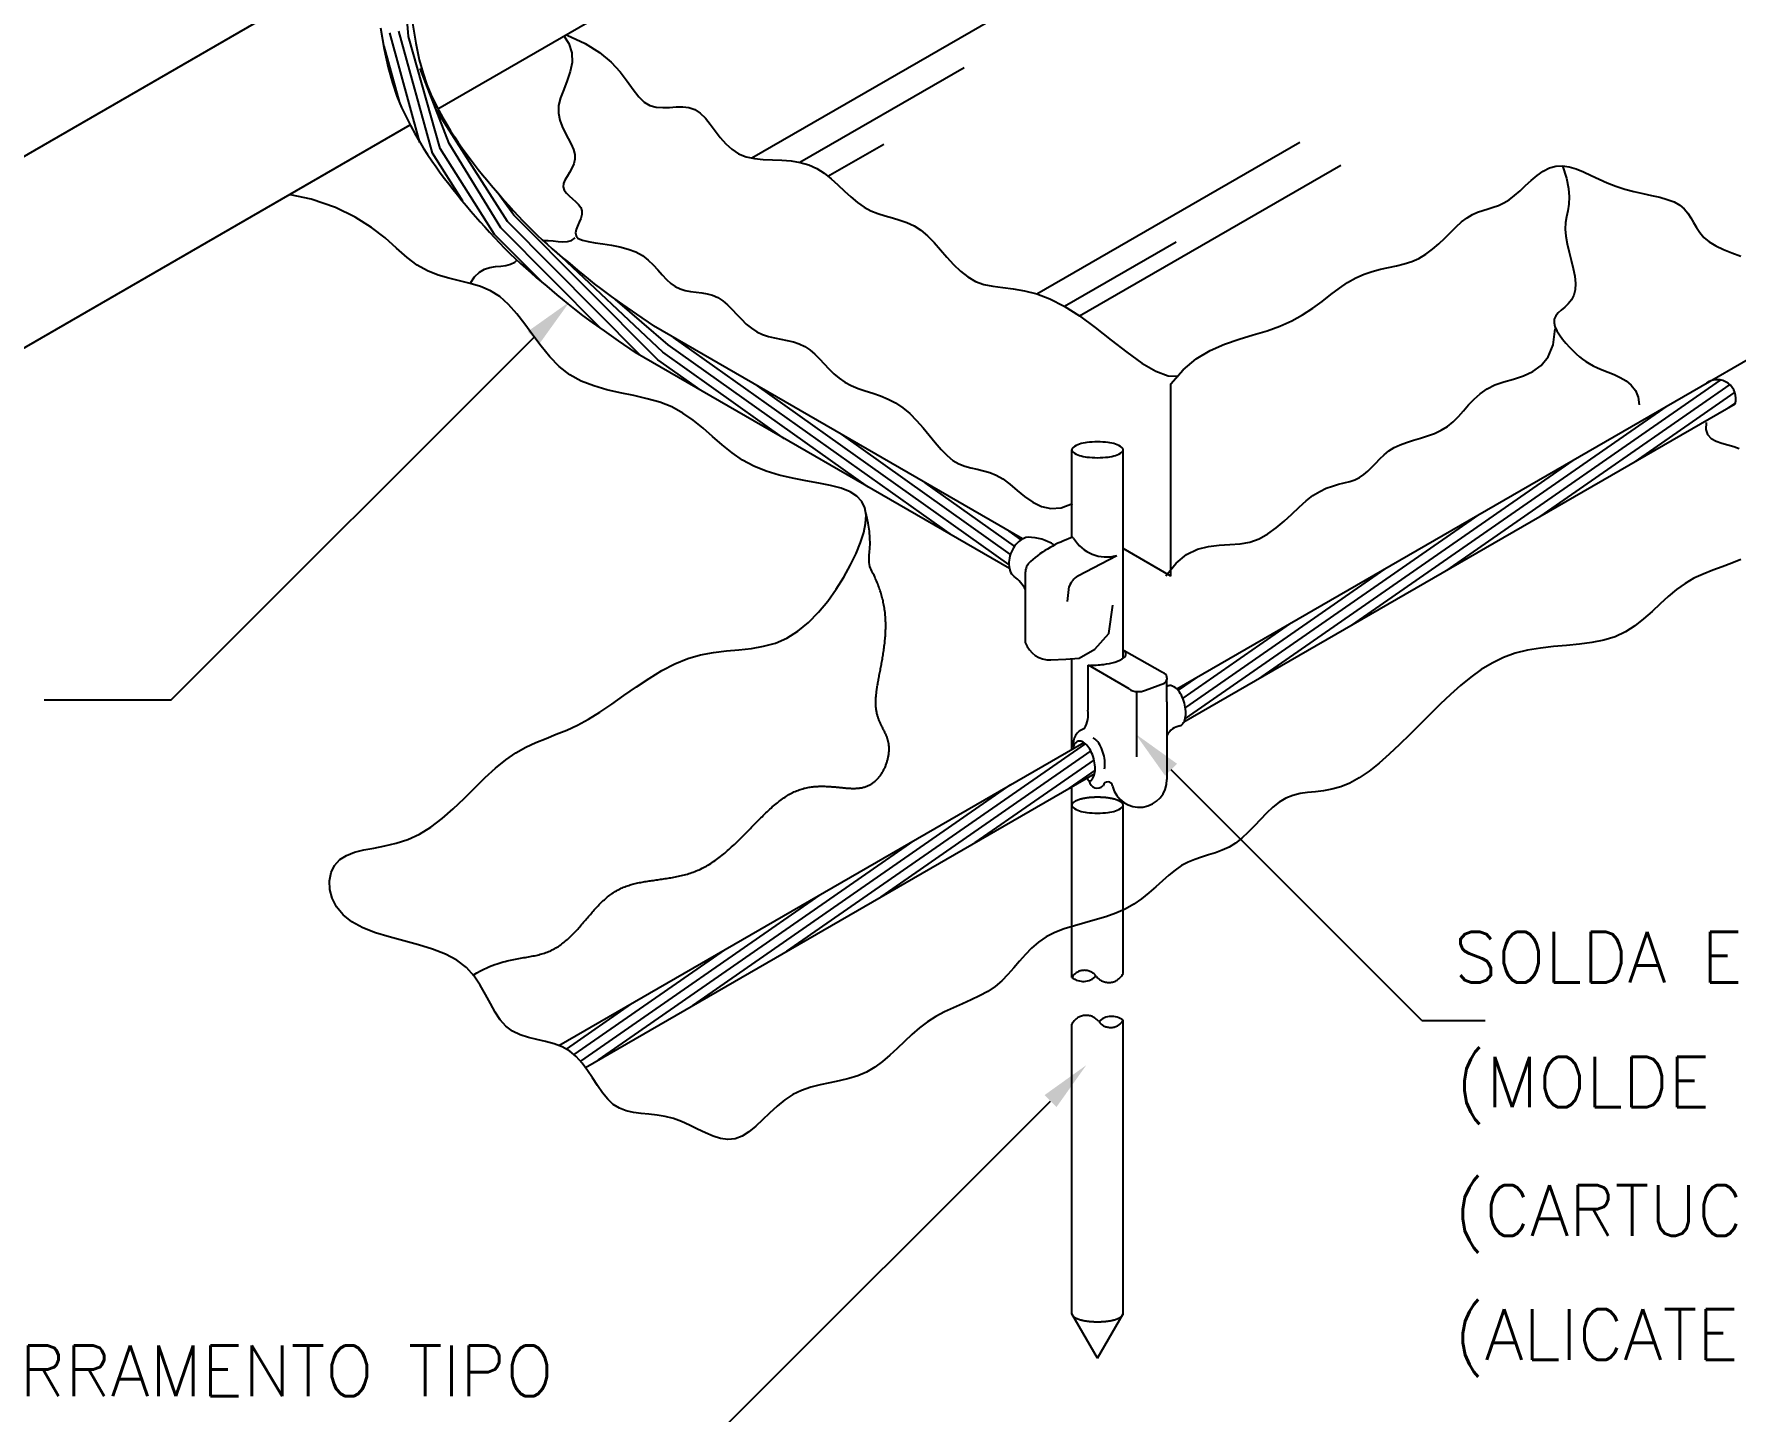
# Model space of a CAD drawing. Header units: millimetres. Extents: x -5323.4 to -5306, y -4751 to -4732.
# Drawn here: x -5318.78 to -5312.06, y -4746.72 to -4741.28 of the extents above; entities that cross this region are included whole.
import ezdxf
from ezdxf.enums import TextEntityAlignment as Align

# ---------------------------------------------------------------- set-up
doc = ezdxf.new("R2010")
doc.units = ezdxf.units.MM
doc.header["$LTSCALE"] = 10
doc.linetypes.add('DASHEDX2', pattern=[1.5, 1, -0.5])
doc.layers.add('Termotécnica', color=7, linetype='Continuous')
doc.styles.add('r80', font='romans.shx')

msp = doc.modelspace()

# ---------------------------------------------------------------- linework, layer by layer
at = {"layer": 'Termotécnica', "color": 2}
for p, q in [((-5317.1874, -4741.5715), (-5315.839, -4740.793)), ((-5319.264, -4742.0143), (-5317.4569, -4740.9709)), ((-5319.264, -4742.7704), (-5317.2976, -4741.6351)), ((-5318.2424, -4743.9085), (-5316.8092, -4742.4754)), ((-5314.2929, -4743.4184), (-5314.2929, -4742.658)), ((-5314.684, -4743.266), (-5314.684, -4742.919)), ((-5314.4815, -4743.7423), (-5314.4815, -4742.919)), ((-5314.6603, -4743.4172), (-5314.5069, -4743.3368)), ((-5314.2929, -4743.4184), (-5314.4815, -4743.3095)), ((-5314.8678, -4743.4055), (-5314.8678, -4743.6804)), ((-5314.7011, -4743.5185), (-5314.6944, -4743.4585)), ((-5314.684, -4744.1028), (-5314.684, -4743.7444)), ((-5314.3265, -4743.7988), (-5314.4774, -4743.7128)), ((-5314.6209, -4743.7704), (-5314.6209, -4743.9475)), ((-5314.4583, -4743.8638), (-5314.6183, -4743.7704)), ((-5314.4282, -4743.8742), (-5314.4282, -4744.1319)), ((-5314.3929, -4743.8682), (-5314.3186, -4743.8411)), ((-5314.3085, -4743.9151), (-5314.3085, -4743.826)), ((-5318.2424, -4743.9085), (-5318.7424, -4743.9085)), ((-5314.3085, -4743.9151), (-5314.3085, -4744.2211)), ((-5313.302, -4745.1729), (-5314.2919, -4744.1829)), ((-5314.684, -4744.3231), (-5314.684, -4744.2495)), ((-5313.302, -4745.1729), (-5313.052, -4745.1729)), ((-5316.0842, -4746.8078), (-5314.7683, -4745.4918))]:
    msp.add_line(p, q, dxfattribs=at)
at = {"layer": 'Termotécnica', "color": 1}
for p, q in [((-5317.3035, -4741.2865), (-5317.3278, -4740.996)), ((-5315.9473, -4741.7661), (-5314.7011, -4741.0466)), ((-5317.2095, -4741.7476), (-5317.3413, -4741.2657)), ((-5317.3385, -4741.5485), (-5317.3998, -4741.3246)), ((-5317.2584, -4741.7051), (-5317.3769, -4741.272)), ((-5317.1791, -4741.7284), (-5317.3035, -4741.2865)), ((-5317.1427, -4741.7086), (-5317.2574, -4741.4131)), ((-5315.7583, -4741.7833), (-5315.1087, -4741.4083)), ((-5316.9132, -4742.0174), (-5317.1923, -4741.5798)), ((-5316.9642, -4742.0681), (-5317.1791, -4741.7284)), ((-5316.9387, -4742.0428), (-5317.1427, -4741.7086)), ((-5315.6471, -4741.8385), (-5315.4268, -4741.7113)), ((-5314.8226, -4742.3034), (-5313.7833, -4741.7033)), ((-5317.0894, -4741.9375), (-5317.2095, -4741.7476)), ((-5314.6544, -4742.3903), (-5313.6224, -4741.7945)), ((-5316.8877, -4741.992), (-5316.9533, -4741.9019)), ((-5316.3196, -4742.5632), (-5316.8877, -4741.992)), ((-5316.7724, -4742.261), (-5316.9642, -4742.0681)), ((-5316.5409, -4742.4427), (-5316.9387, -4742.0428)), ((-5316.3859, -4742.5475), (-5316.9132, -4742.0174)), ((-5316.2988, -4742.5339), (-5316.7212, -4742.1359)), ((-5314.7129, -4742.3523), (-5314.2723, -4742.0979)), ((-5316.278, -4742.5045), (-5316.4867, -4742.3254)), ((-5315.1554, -4743.258), (-5316.2572, -4742.4752)), ((-5315.8182, -4742.8753), (-5316.2988, -4742.5339)), ((-5315.4868, -4743.0666), (-5316.278, -4742.5045)), ((-5316.1496, -4742.6839), (-5316.3196, -4742.5632)), ((-5314.9328, -4743.372), (-5315.9257, -4742.6666)), ((-5312.1234, -4742.6434), (-5313.2076, -4743.3971)), ((-5312.0861, -4742.6613), (-5312.8358, -4743.1824)), ((-5312.066, -4742.6911), (-5312.4639, -4742.9677)), ((-5312.0635, -4742.7332), (-5312.092, -4742.753)), ((-5312.3343, -4742.7462), (-5313.5795, -4743.6118)), ((-5314.9266, -4743.3323), (-5315.5943, -4742.8579)), ((-5312.7062, -4742.9609), (-5313.9514, -4743.8265)), ((-5314.9101, -4743.2999), (-5315.2629, -4743.0492)), ((-5313.0781, -4743.1756), (-5314.2365, -4743.9809)), ((-5314.884, -4743.2743), (-5314.9315, -4743.2406)), ((-5313.4499, -4743.3903), (-5314.2358, -4743.9366)), ((-5313.8218, -4743.605), (-5314.2461, -4743.9)), ((-5314.1937, -4743.8197), (-5314.2644, -4743.8689)), ((-5314.631, -4744.08), (-5315.8107, -4744.9)), ((-5314.6092, -4744.1086), (-5315.4389, -4744.6853)), ((-5314.5965, -4744.1435), (-5315.067, -4744.4706)), ((-5314.5922, -4744.1844), (-5314.6951, -4744.2559)), ((-5314.9266, -4744.2416), (-5316.1826, -4745.1147)), ((-5315.3093, -4744.4638), (-5316.5545, -4745.3294)), ((-5315.6811, -4744.6785), (-5316.6244, -4745.3342)), ((-5316.053, -4744.8932), (-5316.6501, -4745.3082)), ((-5316.4249, -4745.1079), (-5316.6815, -4745.2863))]:
    msp.add_line(p, q, dxfattribs=at)
at = {"layer": 'Termotécnica', "color": 1, "linetype": 'DASHEDX2'}
for p, q in [((-5312.1665, -4742.6493), (-5311.6768, -4742.3666)), ((-5314.684, -4745.0037), (-5314.684, -4744.3231)), ((-5314.4815, -4744.9876), (-5314.4815, -4744.3231)), ((-5314.684, -4746.3322), (-5314.684, -4745.1886)), ((-5314.4815, -4746.3322), (-5314.4815, -4745.1725)), ((-5314.5827, -4746.5078), (-5314.684, -4746.3322)), ((-5314.5827, -4746.5078), (-5314.4815, -4746.3322))]:
    msp.add_line(p, q, dxfattribs=at)
at = {"layer": 'Termotécnica', "color": 3}
for p, q in [((-5314.8786, -4743.2711), (-5316.3367, -4742.4293)), ((-5314.9306, -4743.3877), (-5316.408, -4742.5348)), ((-5314.2694, -4743.8635), (-5312.1665, -4742.6493)), ((-5314.2413, -4743.9939), (-5312.0646, -4742.7372)), ((-5316.7104, -4745.2728), (-5314.637, -4744.0757)), ((-5316.6051, -4745.3586), (-5314.5939, -4744.1975))]:
    msp.add_line(p, q, dxfattribs=at)
for points in [[(-5317.4142, -4741.2527), (-5317.4001, -4741.3369), (-5317.3844, -4741.4087), (-5317.3675, -4741.4698), (-5317.3495, -4741.5221), (-5317.3311, -4741.5665), (-5317.3132, -4741.6044), (-5317.296, -4741.6381), (-5317.2791, -4741.6695), (-5317.2621, -4741.699), (-5317.2452, -4741.7267), (-5317.2284, -4741.7529), (-5317.2116, -4741.7778), (-5317.1948, -4741.8016), (-5317.1781, -4741.8245), (-5317.1614, -4741.8468), (-5317.1445, -4741.8689), (-5317.1274, -4741.8907), (-5317.1101, -4741.9123), (-5317.0926, -4741.9336), (-5317.0749, -4741.9548), (-5317.0571, -4741.9759), (-5317.0391, -4741.9969), (-5317.0208, -4742.0179), (-5317.0022, -4742.0389), (-5316.9833, -4742.06), (-5316.9639, -4742.081), (-5316.9442, -4742.1019), (-5316.9242, -4742.1226), (-5316.9037, -4742.1431), (-5316.8828, -4742.1633), (-5316.8618, -4742.183), (-5316.8407, -4742.2021), (-5316.8197, -4742.2206), (-5316.7989, -4742.2386), (-5316.7782, -4742.2561), (-5316.7578, -4742.2732), (-5316.7377, -4742.29), (-5316.7179, -4742.3066), (-5316.6974, -4742.3237), (-5316.6746, -4742.3424), (-5316.648, -4742.3636), (-5316.6163, -4742.3879), (-5316.578, -4742.4162), (-5316.5316, -4742.4493), (-5316.4755, -4742.4884), (-5316.408, -4742.5348)], [(-5317.2885, -4741.2342), (-5317.2753, -4741.3129), (-5317.2611, -4741.3782), (-5317.2461, -4741.4321), (-5317.2307, -4741.477), (-5317.2149, -4741.5151), (-5317.1991, -4741.5485), (-5317.1835, -4741.5791), (-5317.1681, -4741.6077), (-5317.1528, -4741.6343), (-5317.1376, -4741.6593), (-5317.1223, -4741.6831), (-5317.107, -4741.7057), (-5317.0916, -4741.7276), (-5317.076, -4741.749), (-5317.0602, -4741.7701), (-5317.0441, -4741.791), (-5317.0279, -4741.8118), (-5317.0114, -4741.8323), (-5316.9946, -4741.8528), (-5316.9777, -4741.8732), (-5316.9605, -4741.8935), (-5316.943, -4741.9138), (-5316.9254, -4741.9341), (-5316.9075, -4741.9544), (-5316.8894, -4741.9745), (-5316.871, -4741.9944), (-5316.8524, -4742.0141), (-5316.8336, -4742.0336), (-5316.8146, -4742.0526), (-5316.7953, -4742.0713), (-5316.7758, -4742.0895), (-5316.7561, -4742.1074), (-5316.7363, -4742.1249), (-5316.7163, -4742.142), (-5316.6963, -4742.159), (-5316.6763, -4742.1758), (-5316.6564, -4742.1925), (-5316.6364, -4742.2091), (-5316.6164, -4742.2259), (-5316.5947, -4742.2437), (-5316.5698, -4742.2635), (-5316.5399, -4742.2864), (-5316.5033, -4742.3135), (-5316.4584, -4742.3456), (-5316.4034, -4742.3838), (-5316.3367, -4742.4293)]]:
    msp.add_lwpolyline(points, dxfattribs=at)
at = {"layer": 'Termotécnica', "color": 2}
for points in [[(-5316.6901, -4741.2844), (-5316.6703, -4741.3136), (-5316.6586, -4741.3514), (-5316.6579, -4741.3887), (-5316.6651, -4741.4252), (-5316.6771, -4741.4608), (-5316.6907, -4741.4952), (-5316.703, -4741.5282), (-5316.7107, -4741.5594), (-5316.7116, -4741.5888), (-5316.7065, -4741.6163), (-5316.6972, -4741.6422), (-5316.6853, -4741.6666), (-5316.6726, -4741.6897), (-5316.6607, -4741.7115), (-5316.6514, -4741.7323), (-5316.6462, -4741.7521), (-5316.6465, -4741.771), (-5316.6512, -4741.7892), (-5316.6589, -4741.8066), (-5316.6682, -4741.8231), (-5316.6777, -4741.8388), (-5316.6858, -4741.8537), (-5316.6912, -4741.8677), (-5316.6923, -4741.8808), (-5316.6883, -4741.8931), (-5316.6801, -4741.9048), (-5316.669, -4741.916), (-5316.6564, -4741.9272), (-5316.6437, -4741.9385), (-5316.6323, -4741.9502), (-5316.6236, -4741.9625), (-5316.619, -4741.9757), (-5316.6193, -4741.99), (-5316.6234, -4742.0049), (-5316.6296, -4742.0201), (-5316.6363, -4742.0351), (-5316.6416, -4742.0494), (-5316.644, -4742.0626), (-5316.6417, -4742.0742), (-5316.6331, -4742.0838), (-5316.617, -4742.0912), (-5316.5944, -4742.0968), (-5316.5667, -4742.1015), (-5316.5356, -4742.106), (-5316.5025, -4742.1111), (-5316.4689, -4742.1175), (-5316.4364, -4742.126), (-5316.4064, -4742.1374), (-5316.3801, -4742.1521), (-5316.3571, -4742.1694), (-5316.3368, -4742.1884), (-5316.3184, -4742.2081), (-5316.3013, -4742.2275), (-5316.2847, -4742.2457), (-5316.2679, -4742.2618), (-5316.2502, -4742.2746), (-5316.2312, -4742.2836), (-5316.2108, -4742.2895), (-5316.1896, -4742.2934), (-5316.1678, -4742.2962), (-5316.1458, -4742.299), (-5316.1239, -4742.3029), (-5316.1025, -4742.3088), (-5316.0819, -4742.3178), (-5316.0623, -4742.3307), (-5316.0435, -4742.3466), (-5316.0252, -4742.3648), (-5316.007, -4742.3841), (-5315.9886, -4742.4036), (-5315.9696, -4742.4222), (-5315.9497, -4742.4391), (-5315.9286, -4742.4532), (-5315.906, -4742.4637), (-5315.8822, -4742.4715), (-5315.8577, -4742.4773), (-5315.8328, -4742.4822), (-5315.8081, -4742.487), (-5315.7838, -4742.4927), (-5315.7605, -4742.5002), (-5315.7386, -4742.5105), (-5315.7182, -4742.5242), (-5315.699, -4742.5407), (-5315.6806, -4742.5593), (-5315.6624, -4742.579), (-5315.6438, -4742.599), (-5315.6243, -4742.6185), (-5315.6034, -4742.6365), (-5315.5805, -4742.6524), (-5315.5554, -4742.6655), (-5315.5283, -4742.6764), (-5315.4996, -4742.6863), (-5315.47, -4742.696), (-5315.4398, -4742.7065), (-5315.4096, -4742.7189), (-5315.3799, -4742.734), (-5315.351, -4742.753), (-5315.3235, -4742.7763), (-5315.2971, -4742.803), (-5315.2718, -4742.8318), (-5315.2473, -4742.8614), (-5315.2234, -4742.8904), (-5315.2, -4742.9175), (-5315.1767, -4742.9414), (-5315.1535, -4742.9607), (-5315.1301, -4742.9745), (-5315.1065, -4742.984), (-5315.0826, -4742.9906), (-5315.0582, -4742.996), (-5315.0335, -4743.0015), (-5315.0082, -4743.0087), (-5314.9824, -4743.0192), (-5314.956, -4743.0344), (-5314.9287, -4743.0552), (-5314.9003, -4743.0794), (-5314.8704, -4743.104), (-5314.8384, -4743.1261), (-5314.8039, -4743.1428), (-5314.7665, -4743.1511), (-5314.7258, -4743.148), (-5314.6813, -4743.1308)], [(-5316.6775, -4741.2813), (-5316.6062, -4741.3139), (-5316.5491, -4741.3502), (-5316.5039, -4741.3882), (-5316.4682, -4741.4264), (-5316.4397, -4741.463), (-5316.4159, -4741.4962), (-5316.3946, -4741.5242), (-5316.3734, -4741.5454), (-5316.3504, -4741.5586), (-5316.3258, -4741.5652), (-5316.2999, -4741.5671), (-5316.2735, -4741.5663), (-5316.247, -4741.5648), (-5316.2209, -4741.5644), (-5316.196, -4741.5673), (-5316.1726, -4741.5752), (-5316.1512, -4741.5897), (-5316.1312, -4741.6096), (-5316.1119, -4741.6332), (-5316.0926, -4741.6589), (-5316.0725, -4741.6851), (-5316.051, -4741.71), (-5316.0272, -4741.732), (-5316.0005, -4741.7495), (-5315.9704, -4741.7612), (-5315.9374, -4741.7682), (-5315.9024, -4741.7719), (-5315.866, -4741.7739), (-5315.8291, -4741.7754), (-5315.7924, -4741.7782), (-5315.7567, -4741.7836), (-5315.7228, -4741.7931), (-5315.6914, -4741.8077), (-5315.662, -4741.8266), (-5315.6343, -4741.8486), (-5315.6078, -4741.8724), (-5315.5821, -4741.8968), (-5315.5566, -4741.9204), (-5315.531, -4741.9421), (-5315.5048, -4741.9604), (-5315.4777, -4741.9747), (-5315.4497, -4741.9857), (-5315.4212, -4741.9947), (-5315.3924, -4742.0029), (-5315.3636, -4742.0114), (-5315.3351, -4742.0217), (-5315.3071, -4742.0349), (-5315.2799, -4742.0521), (-5315.2537, -4742.0744), (-5315.2282, -4742.1004), (-5315.2028, -4742.1289), (-5315.1772, -4742.1582), (-5315.151, -4742.1869), (-5315.1237, -4742.2134), (-5315.0949, -4742.2362), (-5315.0642, -4742.2539), (-5315.0312, -4742.2656), (-5314.9955, -4742.2729), (-5314.957, -4742.278), (-5314.9155, -4742.2833), (-5314.8707, -4742.291), (-5314.8223, -4742.3034), (-5314.7703, -4742.3228), (-5314.7143, -4742.3514), (-5314.6544, -4742.3904), (-5314.592, -4742.4366), (-5314.5289, -4742.4858), (-5314.4668, -4742.5338), (-5314.4075, -4742.5762), (-5314.3527, -4742.6088), (-5314.304, -4742.6274), (-5314.2633, -4742.6277)], [(-5314.2929, -4742.658), (-5314.2448, -4742.6027), (-5314.1926, -4742.5598), (-5314.1375, -4742.5269), (-5314.0809, -4742.5017), (-5314.0238, -4742.4819), (-5313.9675, -4742.4651), (-5313.9133, -4742.449), (-5313.8623, -4742.4311), (-5313.8155, -4742.4098), (-5313.7725, -4742.3856), (-5313.7328, -4742.3595), (-5313.6957, -4742.3327), (-5313.6608, -4742.3062), (-5313.6273, -4742.2812), (-5313.5948, -4742.2587), (-5313.5625, -4742.2399), (-5313.5302, -4742.2254), (-5313.4977, -4742.2145), (-5313.4654, -4742.2061), (-5313.4334, -4742.1991), (-5313.402, -4742.1924), (-5313.3714, -4742.1848), (-5313.3417, -4742.1753), (-5313.3132, -4742.1628), (-5313.2861, -4742.1464), (-5313.2602, -4742.1269), (-5313.2354, -4742.1053), (-5313.2116, -4742.0827), (-5313.1886, -4742.0601), (-5313.1663, -4742.0385), (-5313.1446, -4742.019), (-5313.1233, -4742.0026), (-5313.1023, -4741.9901), (-5313.0815, -4741.9807), (-5313.0608, -4741.9733), (-5313.0402, -4741.967), (-5313.0196, -4741.9607), (-5312.9989, -4741.9534), (-5312.9781, -4741.944), (-5312.9571, -4741.9315), (-5312.9358, -4741.9151), (-5312.9141, -4741.896), (-5312.8921, -4741.8754), (-5312.8695, -4741.8547), (-5312.8464, -4741.8353), (-5312.8227, -4741.8184), (-5312.7983, -4741.8056), (-5312.7731, -4741.798), (-5312.747, -4741.7967), (-5312.7201, -4741.8009), (-5312.6922, -4741.8095), (-5312.6633, -4741.8214), (-5312.6332, -4741.8353), (-5312.6019, -4741.8501), (-5312.5695, -4741.8648), (-5312.5356, -4741.8781), (-5312.5006, -4741.8892), (-5312.4649, -4741.8984), (-5312.4295, -4741.9065), (-5312.395, -4741.914), (-5312.3624, -4741.9217), (-5312.3324, -4741.9302), (-5312.3058, -4741.9401), (-5312.2834, -4741.9522), (-5312.2656, -4741.9668), (-5312.2515, -4741.9837), (-5312.2397, -4742.0021), (-5312.2288, -4742.0215), (-5312.2175, -4742.0414), (-5312.2045, -4742.0611), (-5312.1883, -4742.08), (-5312.1676, -4742.0975), (-5312.1415, -4742.1133), (-5312.1109, -4742.1276), (-5312.0771, -4742.1408), (-5312.0415, -4742.1535)], [(-5312.747, -4741.7967), (-5312.7311, -4741.8458), (-5312.7227, -4741.8864), (-5312.7202, -4741.9203), (-5312.7218, -4741.9491), (-5312.7259, -4741.9745), (-5312.7307, -4741.9982), (-5312.7347, -4742.0218), (-5312.736, -4742.0471), (-5312.7335, -4742.0753), (-5312.7278, -4742.1059), (-5312.7203, -4742.138), (-5312.712, -4742.1705), (-5312.7043, -4742.2027), (-5312.6982, -4742.2335), (-5312.695, -4742.262), (-5312.6959, -4742.2873), (-5312.7017, -4742.3087), (-5312.7114, -4742.3266), (-5312.7238, -4742.3419), (-5312.7375, -4742.3551), (-5312.7511, -4742.3671), (-5312.7635, -4742.3786), (-5312.7732, -4742.3903), (-5312.779, -4742.403), (-5312.7798, -4742.4171), (-5312.7762, -4742.4324), (-5312.7688, -4742.4486), (-5312.7586, -4742.4652), (-5312.7463, -4742.4818), (-5312.7327, -4742.498), (-5312.7186, -4742.5134), (-5312.7048, -4742.5275), (-5312.6919, -4742.5401), (-5312.6796, -4742.5512), (-5312.6674, -4742.5612), (-5312.6547, -4742.5703), (-5312.6411, -4742.5788), (-5312.6259, -4742.5869), (-5312.6088, -4742.5949), (-5312.5891, -4742.6031), (-5312.5666, -4742.6118), (-5312.5425, -4742.6215), (-5312.5183, -4742.6331), (-5312.4952, -4742.647), (-5312.4748, -4742.6642), (-5312.4584, -4742.6851), (-5312.4476, -4742.7105), (-5312.4436, -4742.741)], [(-5312.0418, -4743.3521), (-5312.078, -4743.3673), (-5312.1153, -4743.3812), (-5312.153, -4743.3949), (-5312.1905, -4743.4097), (-5312.2272, -4743.4266), (-5312.2626, -4743.4468), (-5312.2962, -4743.471), (-5312.3287, -4743.4984), (-5312.3606, -4743.5277), (-5312.3928, -4743.5576), (-5312.426, -4743.5868), (-5312.4608, -4743.614), (-5312.4981, -4743.6379), (-5312.5386, -4743.6573), (-5312.5827, -4743.6713), (-5312.6299, -4743.6809), (-5312.6794, -4743.6873), (-5312.7304, -4743.6922), (-5312.7821, -4743.6967), (-5312.8337, -4743.7024), (-5312.8844, -4743.7105), (-5312.9333, -4743.7226), (-5312.98, -4743.7396), (-5313.0246, -4743.7613), (-5313.0674, -4743.7874), (-5313.1088, -4743.8171), (-5313.1493, -4743.85), (-5313.1892, -4743.8856), (-5313.2289, -4743.9234), (-5313.2687, -4743.9628), (-5313.309, -4744.0032), (-5313.3496, -4744.0438), (-5313.3903, -4744.0835), (-5313.4308, -4744.1214), (-5313.4709, -4744.1566), (-5313.5104, -4744.1879), (-5313.5489, -4744.2146), (-5313.5863, -4744.2356), (-5313.6223, -4744.2503), (-5313.657, -4744.2599), (-5313.6904, -4744.2658), (-5313.7224, -4744.2697), (-5313.7533, -4744.273), (-5313.7829, -4744.2773), (-5313.8113, -4744.2841), (-5313.8386, -4744.2949), (-5313.8648, -4744.3108), (-5313.8901, -4744.331), (-5313.9148, -4744.3543), (-5313.9391, -4744.3794), (-5313.9633, -4744.405), (-5313.9876, -4744.43), (-5314.0122, -4744.453), (-5314.0374, -4744.4728), (-5314.0634, -4744.4886), (-5314.09, -4744.5009), (-5314.117, -4744.5109), (-5314.1443, -4744.5195), (-5314.1715, -4744.5279), (-5314.1985, -4744.537), (-5314.2251, -4744.548), (-5314.2511, -4744.5618), (-5314.2764, -4744.5791), (-5314.3013, -4744.5995), (-5314.3265, -4744.6219), (-5314.3524, -4744.6455), (-5314.3795, -4744.6694), (-5314.4085, -4744.6927), (-5314.4397, -4744.7145), (-5314.4737, -4744.7338), (-5314.5108, -4744.75), (-5314.5504, -4744.7638), (-5314.5914, -4744.776), (-5314.6329, -4744.7875), (-5314.674, -4744.7991), (-5314.7137, -4744.8117), (-5314.7511, -4744.8262), (-5314.7853, -4744.8435), (-5314.8157, -4744.8641), (-5314.8428, -4744.8874), (-5314.8675, -4744.9127), (-5314.8907, -4744.9391), (-5314.9134, -4744.9658), (-5314.9364, -4744.9919), (-5314.9607, -4745.0167), (-5314.9872, -4745.0392), (-5315.0164, -4745.0589), (-5315.0481, -4745.0764), (-5315.0816, -4745.0924), (-5315.1163, -4745.1078), (-5315.1515, -4745.1233), (-5315.1867, -4745.1397), (-5315.2211, -4745.1579), (-5315.2543, -4745.1786), (-5315.2857, -4745.2023), (-5315.3156, -4745.2284), (-5315.3447, -4745.2558), (-5315.3734, -4745.2835), (-5315.4022, -4745.3105), (-5315.4317, -4745.3358), (-5315.4623, -4745.3584), (-5315.4947, -4745.3773), (-5315.5291, -4745.3918), (-5315.5652, -4745.4028), (-5315.6024, -4745.4117), (-5315.6401, -4745.4195), (-5315.6779, -4745.4277), (-5315.7151, -4745.4373), (-5315.7511, -4745.4498), (-5315.7856, -4745.4662), (-5315.8179, -4745.4875), (-5315.8484, -4745.5123), (-5315.8774, -4745.539), (-5315.9054, -4745.5659), (-5315.9326, -4745.5913), (-5315.9596, -4745.6134), (-5315.9866, -4745.6306), (-5316.0141, -4745.6412), (-5316.0423, -4745.6439), (-5316.0713, -4745.6399), (-5316.101, -4745.6307), (-5316.1313, -4745.6178), (-5316.1622, -4745.6029), (-5316.1936, -4745.5874), (-5316.2253, -4745.5729), (-5316.2575, -4745.5611), (-5316.2898, -4745.553), (-5316.3221, -4745.5477), (-5316.354, -4745.5441), (-5316.3851, -4745.5407), (-5316.4151, -4745.5364), (-5316.4436, -4745.5298), (-5316.4703, -4745.5197), (-5316.4949, -4745.5048), (-5316.5171, -4745.4842), (-5316.5377, -4745.4589), (-5316.5572, -4745.4306), (-5316.5765, -4745.4006), (-5316.5964, -4745.3705), (-5316.6176, -4745.3417), (-5316.6409, -4745.3158), (-5316.667, -4745.2942), (-5316.6965, -4745.278), (-5316.7286, -4745.266), (-5316.7622, -4745.2568), (-5316.7965, -4745.2486), (-5316.8304, -4745.2401), (-5316.8628, -4745.2296), (-5316.8928, -4745.2155), (-5316.9193, -4745.1964), (-5316.9418, -4745.171), (-5316.9616, -4745.1406), (-5316.9801, -4745.1065), (-5316.9991, -4745.0703), (-5317.0201, -4745.0336), (-5317.0449, -4744.9979), (-5317.0751, -4744.9646), (-5317.1122, -4744.9354), (-5317.1574, -4744.9113), (-5317.2089, -4744.8914), (-5317.2646, -4744.8743), (-5317.3222, -4744.8587), (-5317.3796, -4744.8432), (-5317.4344, -4744.8266), (-5317.4846, -4744.8073), (-5317.5277, -4744.7842), (-5317.5622, -4744.7562), (-5317.5878, -4744.7245), (-5317.6049, -4744.6904), (-5317.6138, -4744.6556), (-5317.615, -4744.6214), (-5317.6087, -4744.5894), (-5317.5953, -4744.5612), (-5317.5752, -4744.5381), (-5317.5488, -4744.5211), (-5317.5169, -4744.509), (-5317.4804, -4744.4999), (-5317.4402, -4744.4921), (-5317.3972, -4744.4837), (-5317.3524, -4744.473), (-5317.3065, -4744.4581), (-5317.2606, -4744.4372), (-5317.2154, -4744.4092), (-5317.171, -4744.3751), (-5317.1273, -4744.3368), (-5317.0844, -4744.296), (-5317.0422, -4744.2545), (-5317.0006, -4744.2141), (-5316.9597, -4744.1766), (-5316.9193, -4744.1437), (-5316.8795, -4744.1166), (-5316.8399, -4744.0944), (-5316.8004, -4744.0758), (-5316.7605, -4744.0591), (-5316.7201, -4744.043), (-5316.6789, -4744.0261), (-5316.6366, -4744.0067), (-5316.5928, -4743.9835), (-5316.5475, -4743.9556), (-5316.5007, -4743.9239), (-5316.4527, -4743.8901), (-5316.4036, -4743.8556), (-5316.3537, -4743.8222), (-5316.3032, -4743.7913), (-5316.2522, -4743.7645), (-5316.2011, -4743.7433), (-5316.1499, -4743.7288), (-5316.0989, -4743.7196), (-5316.0484, -4743.7136), (-5315.9985, -4743.7088), (-5315.9494, -4743.7034), (-5315.9014, -4743.6954), (-5315.8546, -4743.6826), (-5315.8093, -4743.6633), (-5315.7657, -4743.6358), (-5315.7241, -4743.6013), (-5315.6848, -4743.5611), (-5315.6483, -4743.5168), (-5315.6148, -4743.4699), (-5315.5848, -4743.4218), (-5315.5584, -4743.3741), (-5315.5362, -4743.3282), (-5315.5185, -4743.2854), (-5315.5057, -4743.246), (-5315.4984, -4743.21), (-5315.4969, -4743.1777), (-5315.5019, -4743.1489), (-5315.5137, -4743.1238), (-5315.5329, -4743.1025), (-5315.56, -4743.085), (-5315.5951, -4743.0712), (-5315.6369, -4743.0601), (-5315.6838, -4743.0505), (-5315.7344, -4743.0413), (-5315.7868, -4743.0312), (-5315.8396, -4743.0191), (-5315.8912, -4743.0038), (-5315.9399, -4742.9842), (-5315.9846, -4742.9594), (-5316.0259, -4742.9305), (-5316.0649, -4742.8988), (-5316.1028, -4742.8659), (-5316.1404, -4742.8332), (-5316.179, -4742.8019), (-5316.2197, -4742.7737), (-5316.2634, -4742.7499), (-5316.3109, -4742.7314), (-5316.3615, -4742.7171), (-5316.4141, -4742.7051), (-5316.4674, -4742.6939), (-5316.5205, -4742.6818), (-5316.5722, -4742.6669), (-5316.6214, -4742.6477), (-5316.667, -4742.6224), (-5316.7082, -4742.5899), (-5316.7456, -4742.5517), (-5316.7802, -4742.5097), (-5316.8128, -4742.466), (-5316.8445, -4742.4225), (-5316.8761, -4742.3814), (-5316.9087, -4742.3445), (-5316.9431, -4742.314), (-5316.98, -4742.2911), (-5317.0191, -4742.2745), (-5317.0599, -4742.2621), (-5317.1018, -4742.2517), (-5317.1443, -4742.2414), (-5317.1868, -4742.2289), (-5317.2287, -4742.2123), (-5317.2695, -4742.1894), (-5317.3093, -4742.159), (-5317.3505, -4742.1224), (-5317.3963, -4742.0822), (-5317.4498, -4742.0404), (-5317.5142, -4741.9995), (-5317.5926, -4741.9618), (-5317.688, -4741.9294), (-5317.7699, -4741.912)], [(-5316.7725, -4742.0925), (-5316.7705, -4742.0921), (-5316.7519, -4742.0922), (-5316.7324, -4742.0941), (-5316.7129, -4742.0963), (-5316.6937, -4742.0975), (-5316.6757, -4742.0964), (-5316.6594, -4742.0917), (-5316.6453, -4742.0819)], [(-5317.0599, -4742.2621), (-5317.0429, -4742.2353), (-5317.0238, -4742.217), (-5317.0033, -4742.2055), (-5316.982, -4742.1988), (-5316.9604, -4742.1953), (-5316.9393, -4742.1932), (-5316.9192, -4742.1906), (-5316.9007, -4742.1858), (-5316.8843, -4742.1774), (-5316.8752, -4742.1705)], [(-5314.3134, -4743.4171), (-5314.2726, -4743.3665), (-5314.2306, -4743.3325), (-5314.1879, -4743.3116), (-5314.145, -4743.3004), (-5314.1024, -4743.2954), (-5314.0605, -4743.2933), (-5314.0199, -4743.2905), (-5313.981, -4743.2837), (-5313.9443, -4743.2702), (-5313.9095, -4743.2508), (-5313.8766, -4743.2271), (-5313.8452, -4743.2006), (-5313.8153, -4743.1731), (-5313.7865, -4743.1461), (-5313.7587, -4743.1211), (-5313.7317, -4743.0998), (-5313.7053, -4743.0834), (-5313.6796, -4743.0712), (-5313.6547, -4743.0622), (-5313.6308, -4743.0553), (-5313.608, -4743.0496), (-5313.5865, -4743.0439), (-5313.5663, -4743.0373), (-5313.5477, -4743.0287), (-5313.5306, -4743.0172), (-5313.5147, -4743.0034), (-5313.4993, -4742.988), (-5313.4839, -4742.9716), (-5313.4679, -4742.9549), (-5313.4509, -4742.9386), (-5313.4321, -4742.9234), (-5313.4112, -4742.91), (-5313.3876, -4742.8989), (-5313.362, -4742.8896), (-5313.3349, -4742.8812), (-5313.3069, -4742.873), (-5313.2789, -4742.8642), (-5313.2513, -4742.8542), (-5313.225, -4742.842), (-5313.2005, -4742.827), (-5313.1782, -4742.8087), (-5313.1575, -4742.7877), (-5313.1374, -4742.7652), (-5313.117, -4742.7419), (-5313.0953, -4742.7191), (-5313.0715, -4742.6975), (-5313.0445, -4742.6783), (-5313.0135, -4742.6624), (-5312.978, -4742.6502), (-5312.9396, -4742.6394), (-5312.9007, -4742.6271), (-5312.8635, -4742.6104), (-5312.83, -4742.5864), (-5312.8027, -4742.5523), (-5312.7836, -4742.505), (-5312.775, -4742.4418)], [(-5312.1784, -4742.8115), (-5312.1806, -4742.8388), (-5312.1736, -4742.8592), (-5312.1594, -4742.8743), (-5312.1399, -4742.8852), (-5312.1172, -4742.8934), (-5312.0931, -4742.9), (-5312.0698, -4742.9065), (-5312.0491, -4742.9142)], [(-5317.0482, -4744.9942), (-5317.0334, -4744.9855), (-5317.0196, -4744.9779), (-5317.0067, -4744.9713), (-5316.9947, -4744.9656), (-5316.9835, -4744.9607), (-5316.9731, -4744.9565), (-5316.9633, -4744.9529), (-5316.954, -4744.9497), (-5316.9453, -4744.9468), (-5316.9371, -4744.9443), (-5316.9292, -4744.942), (-5316.9217, -4744.94), (-5316.9144, -4744.9381), (-5316.9074, -4744.9364), (-5316.9006, -4744.9349), (-5316.8938, -4744.9335), (-5316.8872, -4744.9321), (-5316.8806, -4744.9309), (-5316.874, -4744.9296), (-5316.8675, -4744.9285), (-5316.8611, -4744.9273), (-5316.8547, -4744.9262), (-5316.8484, -4744.9252), (-5316.8421, -4744.9241), (-5316.8359, -4744.923), (-5316.8298, -4744.922), (-5316.8237, -4744.9209), (-5316.8177, -4744.9198), (-5316.8118, -4744.9186), (-5316.8059, -4744.9175), (-5316.8001, -4744.9162), (-5316.7943, -4744.9149), (-5316.7887, -4744.9136), (-5316.7831, -4744.9121), (-5316.7775, -4744.9106), (-5316.7721, -4744.909), (-5316.7667, -4744.9073), (-5316.7613, -4744.9054), (-5316.7561, -4744.9035), (-5316.7509, -4744.9015), (-5316.7458, -4744.8993), (-5316.7407, -4744.897), (-5316.7357, -4744.8946), (-5316.7308, -4744.892), (-5316.726, -4744.8894), (-5316.7212, -4744.8866), (-5316.7164, -4744.8837), (-5316.7118, -4744.8807), (-5316.7071, -4744.8776), (-5316.7026, -4744.8744), (-5316.6981, -4744.8711), (-5316.6936, -4744.8677), (-5316.6892, -4744.8642), (-5316.6849, -4744.8606), (-5316.6806, -4744.8569), (-5316.6763, -4744.8531), (-5316.6721, -4744.8493), (-5316.6679, -4744.8454), (-5316.6637, -4744.8414), (-5316.6596, -4744.8374), (-5316.6555, -4744.8333), (-5316.6515, -4744.8292), (-5316.6474, -4744.825), (-5316.6435, -4744.8207), (-5316.6395, -4744.8164), (-5316.6355, -4744.8121), (-5316.6316, -4744.8077), (-5316.6277, -4744.8033), (-5316.6238, -4744.7989), (-5316.6199, -4744.7945), (-5316.6161, -4744.79), (-5316.6122, -4744.7856), (-5316.6084, -4744.7811), (-5316.6045, -4744.7766), (-5316.6007, -4744.7721), (-5316.5969, -4744.7677), (-5316.593, -4744.7632), (-5316.5892, -4744.7587), (-5316.5854, -4744.7543), (-5316.5815, -4744.7499), (-5316.5777, -4744.7455), (-5316.5738, -4744.7411), (-5316.57, -4744.7368), (-5316.5661, -4744.7325), (-5316.5622, -4744.7282), (-5316.5583, -4744.724), (-5316.5543, -4744.7199), (-5316.5504, -4744.7158), (-5316.5464, -4744.7117), (-5316.5424, -4744.7077), (-5316.5384, -4744.7038), (-5316.5343, -4744.7), (-5316.5302, -4744.6962), (-5316.5261, -4744.6925), (-5316.5219, -4744.6889), (-5316.5177, -4744.6854), (-5316.5134, -4744.682), (-5316.5092, -4744.6787), (-5316.5048, -4744.6754), (-5316.5004, -4744.6723), (-5316.496, -4744.6693), (-5316.4916, -4744.6664), (-5316.487, -4744.6636), (-5316.4825, -4744.6609), (-5316.4778, -4744.6583), (-5316.4732, -4744.6558), (-5316.4684, -4744.6534), (-5316.4637, -4744.6512), (-5316.4589, -4744.649), (-5316.454, -4744.647), (-5316.4491, -4744.645), (-5316.4441, -4744.6432), (-5316.4391, -4744.6414), (-5316.434, -4744.6397), (-5316.4289, -4744.6381), (-5316.4238, -4744.6366), (-5316.4186, -4744.6352), (-5316.4133, -4744.6338), (-5316.4081, -4744.6325), (-5316.4028, -4744.6313), (-5316.3974, -4744.6301), (-5316.392, -4744.6289), (-5316.3866, -4744.6279), (-5316.3812, -4744.6268), (-5316.3757, -4744.6259), (-5316.3702, -4744.6249), (-5316.3647, -4744.624), (-5316.3591, -4744.6231), (-5316.3535, -4744.6222), (-5316.3479, -4744.6214), (-5316.3422, -4744.6206), (-5316.3366, -4744.6198), (-5316.3309, -4744.6189), (-5316.3251, -4744.6181), (-5316.3194, -4744.6173), (-5316.3137, -4744.6165), (-5316.3079, -4744.6157), (-5316.3021, -4744.6149), (-5316.2963, -4744.6141), (-5316.2905, -4744.6132), (-5316.2847, -4744.6123), (-5316.2788, -4744.6114), (-5316.273, -4744.6104), (-5316.2671, -4744.6094), (-5316.2613, -4744.6084), (-5316.2554, -4744.6073), (-5316.2495, -4744.6062), (-5316.2436, -4744.605), (-5316.2378, -4744.6037), (-5316.2319, -4744.6024), (-5316.226, -4744.6011), (-5316.2201, -4744.5996), (-5316.2142, -4744.5981), (-5316.2083, -4744.5965), (-5316.2025, -4744.5948), (-5316.1966, -4744.593), (-5316.1907, -4744.5911), (-5316.1849, -4744.5892), (-5316.179, -4744.5871), (-5316.1732, -4744.5849), (-5316.1674, -4744.5826), (-5316.1616, -4744.5802), (-5316.1558, -4744.5777), (-5316.15, -4744.5751), (-5316.1443, -4744.5723), (-5316.1385, -4744.5695), (-5316.1328, -4744.5665), (-5316.1271, -4744.5633), (-5316.1214, -4744.5601), (-5316.1157, -4744.5567), (-5316.1101, -4744.5532), (-5316.1044, -4744.5495), (-5316.0988, -4744.5458), (-5316.0932, -4744.5419), (-5316.0877, -4744.5379), (-5316.0821, -4744.5339), (-5316.0766, -4744.5297), (-5316.0711, -4744.5254), (-5316.0656, -4744.521), (-5316.0601, -4744.5165), (-5316.0546, -4744.5119), (-5316.0492, -4744.5073), (-5316.0437, -4744.5026), (-5316.0383, -4744.4978), (-5316.0329, -4744.4929), (-5316.0276, -4744.488), (-5316.0222, -4744.483), (-5316.0168, -4744.4779), (-5316.0115, -4744.4729), (-5316.0062, -4744.4677), (-5316.0009, -4744.4626), (-5315.9956, -4744.4574), (-5315.9903, -4744.4521), (-5315.9851, -4744.4469), (-5315.9798, -4744.4416), (-5315.9746, -4744.4363), (-5315.9693, -4744.431), (-5315.9641, -4744.4257), (-5315.9589, -4744.4204), (-5315.9537, -4744.4151), (-5315.9485, -4744.4098), (-5315.9434, -4744.4045), (-5315.9382, -4744.3992), (-5315.9331, -4744.394), (-5315.9279, -4744.3888), (-5315.9228, -4744.3836), (-5315.9177, -4744.3785), (-5315.9126, -4744.3734), (-5315.9075, -4744.3683), (-5315.9024, -4744.3633), (-5315.8973, -4744.3583), (-5315.8922, -4744.3535), (-5315.8871, -4744.3486), (-5315.882, -4744.3439), (-5315.877, -4744.3392), (-5315.8719, -4744.3346), (-5315.8669, -4744.3301), (-5315.8618, -4744.3257), (-5315.8568, -4744.3214), (-5315.8517, -4744.3171), (-5315.8467, -4744.313), (-5315.8417, -4744.309), (-5315.8366, -4744.3051), (-5315.8316, -4744.3013), (-5315.8266, -4744.2976), (-5315.8216, -4744.2941), (-5315.8166, -4744.2907), (-5315.8115, -4744.2874), (-5315.8065, -4744.2843), (-5315.8015, -4744.2813), (-5315.7965, -4744.2784), (-5315.7915, -4744.2757), (-5315.7865, -4744.2732), (-5315.7815, -4744.2707), (-5315.7765, -4744.2685), (-5315.7715, -4744.2663), (-5315.7665, -4744.2643), (-5315.7615, -4744.2625), (-5315.7565, -4744.2607), (-5315.7516, -4744.2592), (-5315.7466, -4744.2577), (-5315.7416, -4744.2563), (-5315.7367, -4744.2551), (-5315.7317, -4744.254), (-5315.7268, -4744.253), (-5315.7219, -4744.2521), (-5315.7169, -4744.2513), (-5315.712, -4744.2506), (-5315.7072, -4744.25), (-5315.7023, -4744.2495), (-5315.6974, -4744.2491), (-5315.6926, -4744.2488), (-5315.6878, -4744.2485), (-5315.6829, -4744.2483), (-5315.6781, -4744.2482), (-5315.6734, -4744.2481), (-5315.6686, -4744.2482), (-5315.6639, -4744.2482), (-5315.6592, -4744.2483), (-5315.6545, -4744.2485), (-5315.6498, -4744.2487), (-5315.6452, -4744.249), (-5315.6405, -4744.2493), (-5315.6359, -4744.2496), (-5315.6314, -4744.2499), (-5315.6268, -4744.2503), (-5315.6223, -4744.2507), (-5315.6178, -4744.2511), (-5315.6134, -4744.2516), (-5315.609, -4744.252), (-5315.6046, -4744.2524), (-5315.6002, -4744.2528), (-5315.5959, -4744.2533), (-5315.5916, -4744.2537), (-5315.5873, -4744.2541), (-5315.5831, -4744.2545), (-5315.5789, -4744.2549), (-5315.5747, -4744.2552), (-5315.5706, -4744.2555), (-5315.5665, -4744.2558), (-5315.5625, -4744.256), (-5315.5585, -4744.2562), (-5315.5545, -4744.2564), (-5315.5506, -4744.2565), (-5315.5467, -4744.2565), (-5315.5429, -4744.2565), (-5315.5391, -4744.2564), (-5315.5354, -4744.2563), (-5315.5317, -4744.2561), (-5315.528, -4744.2558), (-5315.5244, -4744.2554), (-5315.5208, -4744.255), (-5315.5173, -4744.2545), (-5315.5139, -4744.2539), (-5315.5105, -4744.2531), (-5315.5071, -4744.2524), (-5315.5038, -4744.2515), (-5315.5005, -4744.2505), (-5315.4973, -4744.2494), (-5315.4942, -4744.2482), (-5315.4911, -4744.247), (-5315.488, -4744.2456), (-5315.485, -4744.2442), (-5315.4821, -4744.2426), (-5315.4792, -4744.241), (-5315.4764, -4744.2393), (-5315.4736, -4744.2376), (-5315.4709, -4744.2357), (-5315.4682, -4744.2338), (-5315.4656, -4744.2318), (-5315.463, -4744.2297), (-5315.4605, -4744.2275), (-5315.458, -4744.2253), (-5315.4556, -4744.223), (-5315.4533, -4744.2207), (-5315.451, -4744.2183), (-5315.4487, -4744.2158), (-5315.4466, -4744.2133), (-5315.4444, -4744.2107), (-5315.4424, -4744.2081), (-5315.4403, -4744.2055), (-5315.4384, -4744.2027), (-5315.4365, -4744.2), (-5315.4346, -4744.1972), (-5315.4328, -4744.1943), (-5315.4311, -4744.1914), (-5315.4294, -4744.1885), (-5315.4278, -4744.1856), (-5315.4262, -4744.1826), (-5315.4247, -4744.1796), (-5315.4232, -4744.1766), (-5315.4218, -4744.1735), (-5315.4205, -4744.1704), (-5315.4192, -4744.1673), (-5315.418, -4744.1642), (-5315.4168, -4744.1611), (-5315.4157, -4744.158), (-5315.4146, -4744.1548), (-5315.4136, -4744.1517), (-5315.4127, -4744.1485), (-5315.4118, -4744.1453), (-5315.411, -4744.1422), (-5315.4102, -4744.139), (-5315.4095, -4744.1358), (-5315.4089, -4744.1327), (-5315.4083, -4744.1295), (-5315.4078, -4744.1264), (-5315.4073, -4744.1233), (-5315.4069, -4744.1202), (-5315.4065, -4744.1171), (-5315.4062, -4744.114), (-5315.406, -4744.111), (-5315.4058, -4744.108), (-5315.4057, -4744.105), (-5315.4057, -4744.102), (-5315.4057, -4744.0991), (-5315.4057, -4744.0962), (-5315.4059, -4744.0933), (-5315.406, -4744.0905), (-5315.4063, -4744.0877), (-5315.4066, -4744.085), (-5315.4069, -4744.0822), (-5315.4073, -4744.0795), (-5315.4078, -4744.0769), (-5315.4083, -4744.0743), (-5315.4089, -4744.0717), (-5315.4095, -4744.0691), (-5315.4101, -4744.0666), (-5315.4108, -4744.0641), (-5315.4116, -4744.0616), (-5315.4124, -4744.0592), (-5315.4132, -4744.0568), (-5315.414, -4744.0544), (-5315.4149, -4744.052), (-5315.4159, -4744.0496), (-5315.4168, -4744.0473), (-5315.4178, -4744.045), (-5315.4188, -4744.0426), (-5315.4198, -4744.0403), (-5315.4209, -4744.038), (-5315.422, -4744.0357), (-5315.4231, -4744.0334), (-5315.4242, -4744.0312), (-5315.4253, -4744.0289), (-5315.4264, -4744.0266), (-5315.4276, -4744.0243), (-5315.4287, -4744.022), (-5315.4299, -4744.0197), (-5315.4311, -4744.0174), (-5315.4322, -4744.0151), (-5315.4334, -4744.0128), (-5315.4345, -4744.0104), (-5315.4357, -4744.0081), (-5315.4369, -4744.0057), (-5315.438, -4744.0033), (-5315.4391, -4744.0009), (-5315.4403, -4743.9984), (-5315.4414, -4743.996), (-5315.4424, -4743.9935), (-5315.4435, -4743.991), (-5315.4446, -4743.9884), (-5315.4456, -4743.9859), (-5315.4466, -4743.9833), (-5315.4476, -4743.9806), (-5315.4485, -4743.9779), (-5315.4494, -4743.9752), (-5315.4503, -4743.9725), (-5315.4512, -4743.9697), (-5315.452, -4743.9668), (-5315.4528, -4743.9639), (-5315.4535, -4743.961), (-5315.4542, -4743.958), (-5315.4548, -4743.9549), (-5315.4554, -4743.9518), (-5315.456, -4743.9487), (-5315.4565, -4743.9455), (-5315.4569, -4743.9422), (-5315.4573, -4743.9389), (-5315.4576, -4743.9355), (-5315.4579, -4743.932), (-5315.4581, -4743.9285), (-5315.4583, -4743.9249), (-5315.4584, -4743.9213), (-5315.4584, -4743.9175), (-5315.4584, -4743.9137), (-5315.4583, -4743.9099), (-5315.4581, -4743.906), (-5315.4579, -4743.902), (-5315.4576, -4743.8979), (-5315.4573, -4743.8938), (-5315.4569, -4743.8896), (-5315.4565, -4743.8853), (-5315.456, -4743.881), (-5315.4555, -4743.8766), (-5315.4549, -4743.8722), (-5315.4543, -4743.8677), (-5315.4536, -4743.8631), (-5315.4529, -4743.8585), (-5315.4522, -4743.8538), (-5315.4514, -4743.8491), (-5315.4506, -4743.8443), (-5315.4498, -4743.8395), (-5315.4489, -4743.8346), (-5315.448, -4743.8297), (-5315.4471, -4743.8247), (-5315.4462, -4743.8197), (-5315.4453, -4743.8146), (-5315.4443, -4743.8095), (-5315.4433, -4743.8044), (-5315.4423, -4743.7992), (-5315.4413, -4743.794), (-5315.4403, -4743.7887), (-5315.4393, -4743.7834), (-5315.4383, -4743.778), (-5315.4373, -4743.7727), (-5315.4363, -4743.7673), (-5315.4353, -4743.7618), (-5315.4343, -4743.7564), (-5315.4333, -4743.7509), (-5315.4324, -4743.7453), (-5315.4314, -4743.7398), (-5315.4305, -4743.7342), (-5315.4296, -4743.7286), (-5315.4287, -4743.723), (-5315.4278, -4743.7173), (-5315.427, -4743.7117), (-5315.4262, -4743.706), (-5315.4254, -4743.7003), (-5315.4246, -4743.6946), (-5315.4239, -4743.6888), (-5315.4232, -4743.6831), (-5315.4226, -4743.6773), (-5315.422, -4743.6716), (-5315.4215, -4743.6658), (-5315.421, -4743.66), (-5315.4205, -4743.6542), (-5315.4201, -4743.6484), (-5315.4198, -4743.6427), (-5315.4195, -4743.6369), (-5315.4193, -4743.6311), (-5315.4191, -4743.6253), (-5315.419, -4743.6195), (-5315.419, -4743.6137), (-5315.419, -4743.6079), (-5315.4191, -4743.6021), (-5315.4193, -4743.5963), (-5315.4195, -4743.5905), (-5315.4198, -4743.5848), (-5315.4202, -4743.579), (-5315.4207, -4743.5733), (-5315.4213, -4743.5675), (-5315.4219, -4743.5618), (-5315.4226, -4743.556), (-5315.4234, -4743.5503), (-5315.4242, -4743.5446), (-5315.4252, -4743.5389), (-5315.4262, -4743.5332), (-5315.4273, -4743.5275), (-5315.4285, -4743.5219), (-5315.4297, -4743.5162), (-5315.4311, -4743.5105), (-5315.4325, -4743.5049), (-5315.434, -4743.4992), (-5315.4355, -4743.4936), (-5315.4372, -4743.4879), (-5315.4389, -4743.4823), (-5315.4407, -4743.4766), (-5315.4425, -4743.471), (-5315.4445, -4743.4654), (-5315.4465, -4743.4598), (-5315.4486, -4743.4541), (-5315.4508, -4743.4485), (-5315.453, -4743.4429), (-5315.4553, -4743.4373), (-5315.4577, -4743.4317), (-5315.4602, -4743.426), (-5315.4627, -4743.4204), (-5315.4653, -4743.4148), (-5315.468, -4743.4092), (-5315.4708, -4743.4036), (-5315.4736, -4743.3979), (-5315.4764, -4743.3922), (-5315.479, -4743.3861), (-5315.4812, -4743.3796), (-5315.4831, -4743.3725), (-5315.4844, -4743.3647), (-5315.485, -4743.3561), (-5315.4849, -4743.3465), (-5315.4839, -4743.3356), (-5315.4825, -4743.3229), (-5315.4813, -4743.3078), (-5315.4807, -4743.2895), (-5315.4814, -4743.2675), (-5315.4837, -4743.2409), (-5315.4884, -4743.2092), (-5315.4958, -4743.1718)], [(-5314.7666, -4743.7493), (-5314.7081, -4743.7467), (-5314.6547, -4743.7416), (-5314.5936, -4743.7061), (-5314.5377, -4743.6451), (-5314.5224, -4743.5333)]]:
    msp.add_lwpolyline(points, dxfattribs=at)
msp.add_lwpolyline([(-5314.684, -4742.919, 0.236645), (-5314.6793, -4742.9284, 0.085557), (-5314.6544, -4742.9411, 0.043156), (-5314.6243, -4742.9476, 0.031861), (-5314.5827, -4742.9503, 0.031861), (-5314.5412, -4742.9476, 0.043156), (-5314.5111, -4742.9411, 0.085557), (-5314.4862, -4742.9284, 0.236645), (-5314.4815, -4742.919, 0.236645), (-5314.4862, -4742.9095, 0.085557), (-5314.5111, -4742.8968, 0.043156), (-5314.5412, -4742.8903, 0.031861), (-5314.5827, -4742.8876, 0.031861), (-5314.6243, -4742.8903, 0.043156), (-5314.6544, -4742.8968, 0.085557), (-5314.6793, -4742.9095, 0.236645)], format="xyb", close=True, dxfattribs=at)
for points in [[(-5314.8897, -4743.2784, 0.057952), (-5314.9048, -4743.293, 0.068674), (-5314.9227, -4743.3221, 0.068674), (-5314.932, -4743.3551, 0.094064), (-5314.9304, -4743.3889, 0.032944)], [(-5314.8569, -4743.2643, 0.138403), (-5314.8897, -4743.2784, 0.080567)], [(-5314.9303, -4743.3889, 0.023838), (-5314.9284, -4743.3949, 0.202617)], [(-5314.684, -4744.3231, 0.236645), (-5314.6793, -4744.3325, 0.085557), (-5314.6544, -4744.3452, 0.043156), (-5314.6243, -4744.3517, 0.031861), (-5314.5827, -4744.3544, 0.031861), (-5314.5412, -4744.3517, 0.043156), (-5314.5111, -4744.3452, 0.085557), (-5314.4862, -4744.3325, 0.236645), (-5314.4815, -4744.3231)]]:
    msp.add_lwpolyline(points, format="xyb", dxfattribs=at)
at = {"layer": 'Termotécnica', "color": 1, "linetype": 'DASHEDX2'}
for points in [[(-5314.684, -4744.3231, -0.236645), (-5314.6793, -4744.3136, -0.085557), (-5314.6544, -4744.3009, -0.043156), (-5314.6243, -4744.2944, -0.031861), (-5314.5827, -4744.2917, -0.031861), (-5314.5412, -4744.2944, -0.043156), (-5314.5111, -4744.3009, -0.085557), (-5314.4862, -4744.3136, -0.236645), (-5314.4815, -4744.3231)], [(-5314.684, -4746.3322, 0.236645), (-5314.6793, -4746.3416, 0.085557), (-5314.6544, -4746.3543, 0.043156), (-5314.6243, -4746.3608, 0.031861), (-5314.5827, -4746.3635, 0.031861), (-5314.5412, -4746.3608, 0.043156), (-5314.5111, -4746.3543, 0.085557), (-5314.4862, -4746.3416, 0.236645), (-5314.4815, -4746.3322, 0.236645)]]:
    msp.add_lwpolyline(points, format="xyb", dxfattribs=at)
at = {"layer": 'Termotécnica', "color": 3}
for centre, radius, start, end in [((-5312.1353, -4742.7162), 0.0738, 343.4713, 125.0199), ((-5314.6235, -4744.1135), 0.0592, 144.41857, 162.60956)]:
    msp.add_arc(centre, radius, start, end, dxfattribs=at)
at = {"layer": 'Termotécnica', "color": 2}
for centre, radius, start, end in [((-5314.8595, -4743.462), 0.1977, 57.34148, 89.23023), ((-5314.5252, -4743.7305), 0.4909, 108.87164, 130.97269), ((-5314.6821, -4743.2716), 0.006, 30.67725, 108.87164), ((-5314.5474, -4743.1918), 0.1506, 210.67725, 285.59136), ((-5314.88, -4743.3801), 0.0507, 196.97744, 231.09017), ((-5314.8078, -4743.4051), 0.06, 130.97269, 180.38574), ((-5314.616, -4743.4886), 0.084, 121.80187, 158.9528), ((-5314.9943, -4743.5342), 0.1413, 26.02537, 54.27646), ((-5314.7702, -4743.6458), 0.1035, 199.55169, 272.0083), ((-5314.5489, -4743.6407), 0.1219, 286.69924, 305.91446), ((-5314.5489, -4743.8116), 0.1219, 54.08554, 56.43687), ((-5314.487, -4743.7261), 0.0164, 0, 54.08554), ((-5314.487, -4743.7261), 0.0164, 305.91446, 360), ((-5314.6183, -4743.2787), 0.4918, 269.6946, 270), ((-5314.6183, -4743.2787), 0.4918, 270, 277.0835), ((-5314.5906, -4743.5016), 0.2671, 277.0835, 286.69924), ((-5314.3314, -4743.8216), 0.0233, 303.27358, 77.87146), ((-5314.4215, -4743.8064), 0.0681, 237.34405, 294.82251), ((-5314.2954, -4743.8725), 0.0223, 105.11082, 122.20958), ((-5314.2954, -4743.8725), 0.0223, 65.80307, 105.11082), ((-5314.3104, -4743.9061), 0.0592, 41.94706, 65.80307), ((-5314.3418, -4743.9342), 0.1013, 26.94663, 41.94706), ((-5314.3962, -4743.9619), 0.1623, 15.11082, 26.94663), ((-5314.7261, -4743.966), 0.1068, 329.42032, 9.99895), ((-5314.3962, -4743.9619), 0.1623, 3.27501, 15.11082), ((-5314.3352, -4743.9584), 0.1013, 348.27458, 3.27501), ((-5314.6159, -4744.0801), 0.0625, 106.98002, 191.05834), ((-5314.2481, -4744.0755), 0.0663, 98.76322, 153.41949), ((-5314.2641, -4743.9884), 0.0223, 285.11082, 324.41857), ((-5314.294, -4743.967), 0.0592, 324.41857, 348.27458), ((-5314.6534, -4744.0921), 0.0223, 105.11082, 144.41857), ((-5314.6534, -4744.0921), 0.0223, 65.80307, 105.11082), ((-5314.6685, -4744.1257), 0.0592, 41.94706, 65.80307), ((-5314.6999, -4744.1539), 0.1013, 26.94663, 41.94706), ((-5314.6296, -4744.1076), 0.0592, 41.94706, 59.33615), ((-5314.6609, -4744.1358), 0.1013, 26.94663, 41.94706), ((-5314.7153, -4744.1634), 0.1623, 15.11082, 26.94663), ((-5314.7543, -4744.1815), 0.1623, 15.11082, 26.94663), ((-5314.7543, -4744.1815), 0.1623, 3.27501, 15.11082), ((-5314.7153, -4744.1634), 0.1623, 3.27501, 15.11082), ((-5314.6544, -4744.16), 0.1013, 348.8072, 3.27501), ((-5314.6132, -4744.2171), 0.01, 177.01991, 336.99486), ((-5314.6521, -4744.1866), 0.0592, 324.41857, 348.27458), ((-5314.6933, -4744.178), 0.1013, 348.27458, 3.27501), ((-5314.4173, -4744.2225), 0.1088, 193.61657, 0.70942), ((-5314.5833, -4744.2238), 0.0319, 185.97721, 315.33502), ((-5314.5419, -4744.2502), 0.0191, 6.23061, 168.19116)]:
    msp.add_arc(centre, radius, start, end, dxfattribs=at)
at = {"layer": 'Termotécnica', "color": 1, "linetype": 'DASHEDX2'}
for centre, radius, start, end in [((-5314.6341, -4745.0334), 0.0581, 37.13817, 149.23764), ((-5314.639, -4744.9448), 0.0741, 232.63443, 313.74139), ((-5314.5379, -4744.9606), 0.0626, 217.13817, 334.37216), ((-5314.6276, -4745.2157), 0.0626, 37.13817, 154.37216), ((-5314.5264, -4745.2314), 0.0741, 52.63443, 133.74139), ((-5314.5314, -4745.1428), 0.0581, 217.13817, 329.23764)]:
    msp.add_arc(centre, radius, start, end, dxfattribs=at)
at = {"layer": 'Termotécnica', "color": 2}
for points in [[(-5316.8328, -4742.4517), (-5316.7857, -4742.499), (-5316.6673, -4742.3341)], [(-5314.3156, -4744.2065), (-5314.2683, -4744.1594), (-5314.4332, -4744.041)], [(-5314.7447, -4745.5154), (-5314.792, -4745.4683), (-5314.6271, -4745.35)]]:
    msp.add_solid(points, dxfattribs=at)

# ---------------------------------------------------------------- texts
at = {"layer": 'Termotécnica', "color": 2, "style": 'r80'}
for s, p in [('SOLDA EXOTÉRMICA: ', (-5313.1751, -4744.9234)), ('(MOLDE HCL 5/8.50-5 TEL-905611) ', (-5313.1678, -4745.4164)), ('(CARTUCHO Nº115 TEL-999115) ', (-5313.1743, -4745.924)), ('(ALICATE Z-201 TEL-998201)', (-5313.1742, -4746.4138)), ('HASTE DE ATERRAMENTO TIPO ', (-5320.7258, -4746.5574))]:
    msp.add_text(s, height=0.2, dxfattribs=at).set_placement(p, align=Align.MIDDLE_LEFT)

doc.saveas('drawing.dxf')
